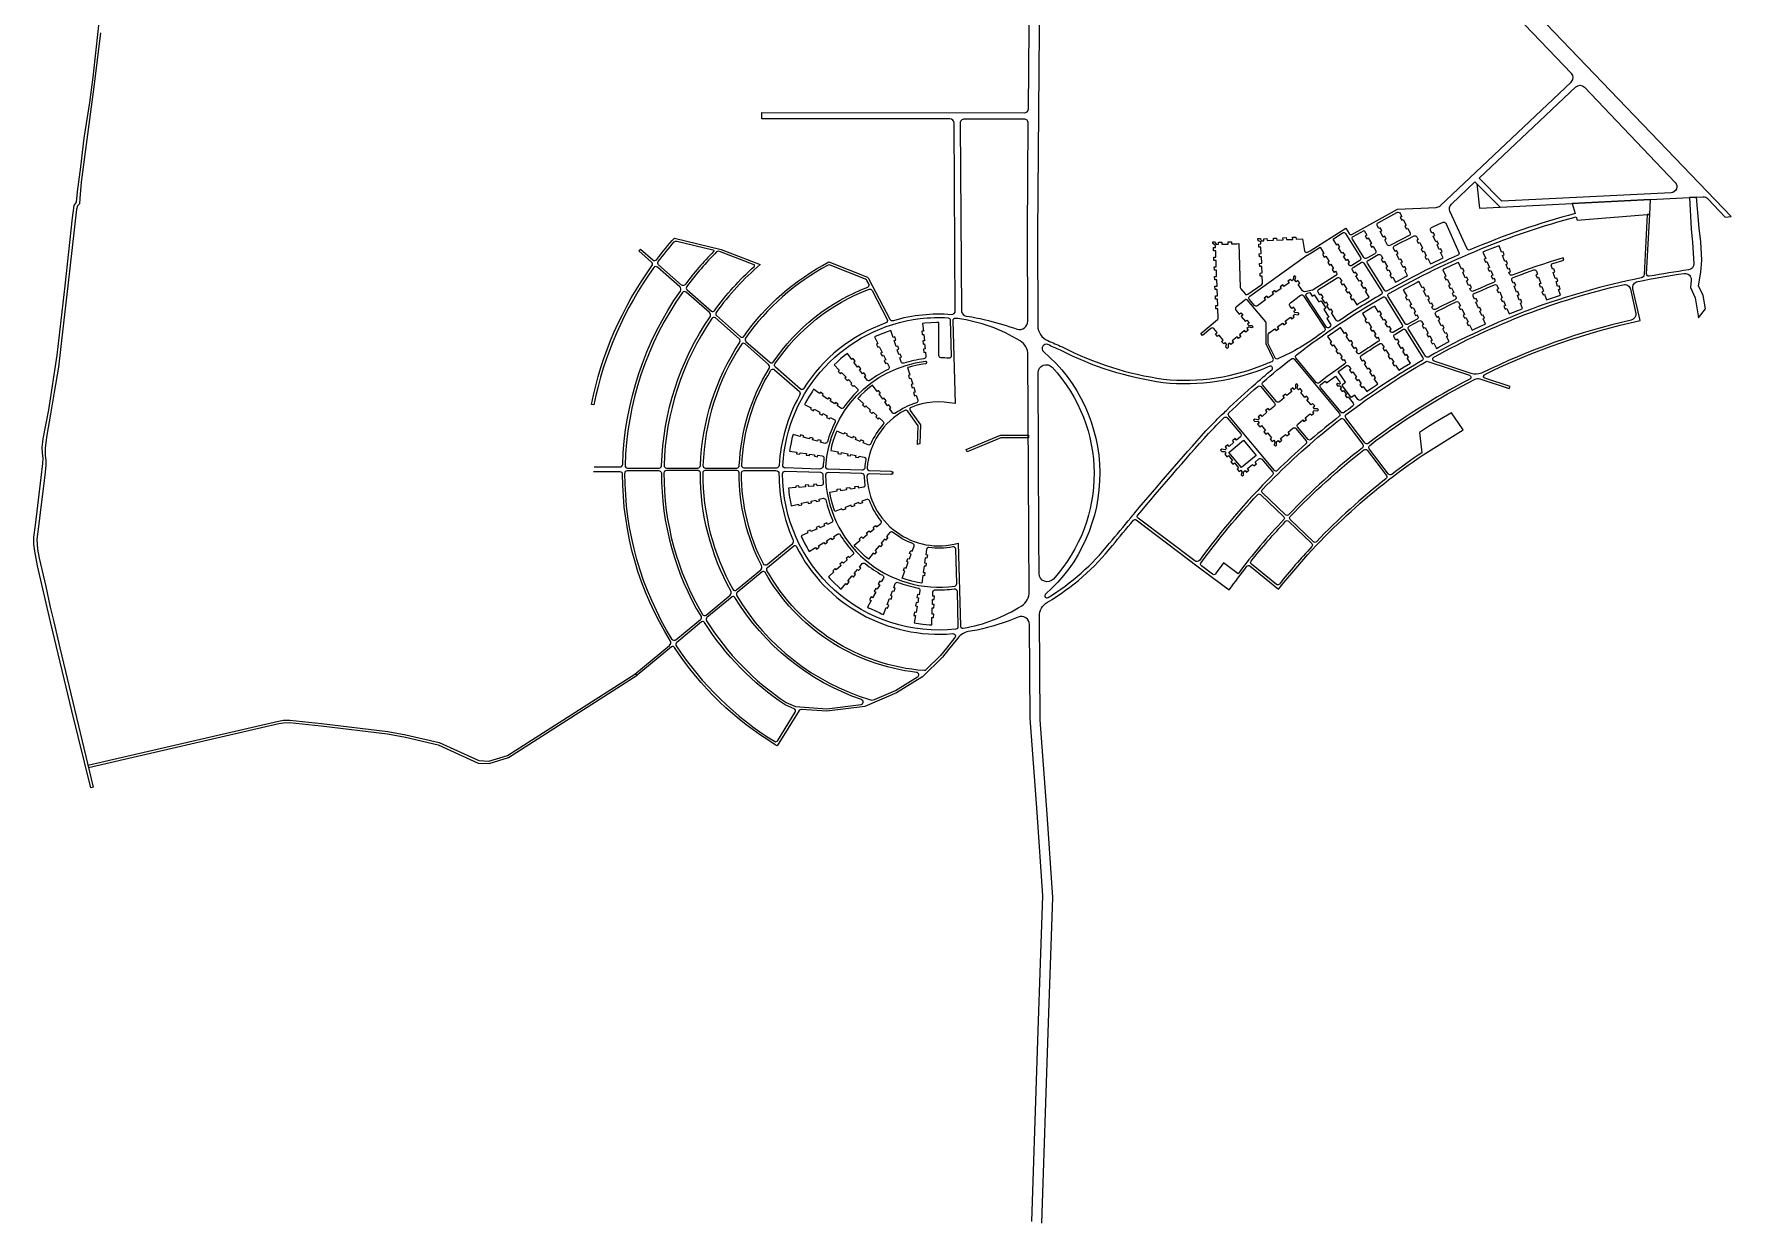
# Model space of a CAD drawing. Header units: millimetres. Extents: x -3417 to 1709, y 0 to 7455.
# Drawn here: x -2463 to 1684, y 0 to 2904 of the extents above; entities that cross this region are included whole.
import ezdxf

# ---------------------------------------------------------------- set-up
doc = ezdxf.new("R2010")
doc.units = ezdxf.units.MM
doc.layers.add('благоустройство_внутридворовые_дороги', color=18, linetype='Continuous', true_color=0x000000)

msp = doc.modelspace()

# ---------------------------------------------------------------- linework, layer by layer
at = {"layer": 'благоустройство_внутридворовые_дороги'}
for points in [[(0, 0), (15.6, 465.7), (26.9, 795.3), (13.4, 998.2), (-4, 1228.9), (-5.9, 1481.4, -0.266475), (13.7, 1516.1, 0.090385), (172.5, 1654.4, -0.002129), (224, 1716.3, -0.376558), (230.8, 1717.1), (382.3, 1602.9), (382.3, 1602.9), (382.3, 1602.9), (417.4, 1576.5), (457.8, 1546, -0.010812), (501.3, 1603.8, -0.41791), (508.3, 1604.6), (578.3, 1548), (582.1, 1552.7, -0.076022), (931.9, 1876.2), (1029.6, 1937.2), (1001.2, 1979), (981.4, 1967.3), (961.7, 1955.4), (942.2, 1943.2), (922.9, 1930.7), (928.6, 1881.2, 0.014299), (855.1, 1828.4, -0.353401), (847, 1829.2), (800.1, 1890.8, -0.414009), (801.2, 1899.2, -0.04558), (1058.7, 2060.8, -0.184619), (1070.3, 2061.7), (1141.5, 2037.7), (1144.7, 2042.5), (1082.8, 2063.3, -0.670914), (1082.2, 2072.5, -0.060318), (1461.8, 2203.9), (1444.3, 2281.3, -0.41941), (1455.9, 2299.3, -0.016367), (1569.8, 2319, -0.492274), (1586.7, 2302.4), (1584.6, 2284.3), (1596.5, 2259.4), (1604.8, 2210.4), (1621.4, 2232.4), (1615.8, 2265.5), (1604.6, 2288.8), (1610.5, 2322.3), (1612.8, 2351.3), (1610, 2396.4), (1606.3, 2429.6), (1600, 2505.6), (1582.4, 2504.7), (1586.3, 2427.6), (1590.1, 2394.6), (1593.3, 2343.3, -0.374884), (1580.3, 2327.5, 0.013749), (1484.1, 2312, -0.447367), (1477.7, 2317.8), (1485.5, 2463.2), (1479.4, 2462.7), (1471.5, 2316.1, -0.313593), (1464.1, 2308.1, 0.078685), (944.6, 2114.9, -0.33205), (937.4, 2116.6), (896.1, 2183, -0.430973), (897.9, 2190), (922.1, 2203.4, -0.39418), (928.9, 2201.2), (932.7, 2194.2), (929.2, 2192.3), (933, 2185.3), (936.5, 2187.2), (944, 2173.5), (940.5, 2171.6), (944.3, 2164.6), (947.9, 2166.5), (953.7, 2155.7), (950.2, 2153.8), (954.1, 2146.7), (957.6, 2148.7), (964.4, 2136.1), (968.8, 2138.5), (990.8, 2150.2), (995.3, 2152.5), (988.8, 2165.4), (992.4, 2167.2), (988.8, 2174.3), (985.2, 2172.5), (979.7, 2183.6), (983.3, 2185.3), (979.7, 2192.5), (976.1, 2190.7), (969.1, 2204.7), (972.7, 2206.5), (969.1, 2213.6), (965.6, 2211.8), (962, 2219, -0.412329), (964.2, 2225.7), (981.1, 2234.3), (995.1, 2241.4), (1012.4, 2249.6, -0.411213), (1019.1, 2247.3), (1022.6, 2240.1), (1019, 2238.3), (1022.5, 2231.1), (1026.1, 2232.9), (1032.9, 2218.8), (1029.3, 2217.1), (1032.8, 2209.9), (1036.4, 2211.6), (1041.8, 2200.6), (1038.2, 2198.8), (1041.7, 2191.6), (1045.3, 2193.4), (1051.6, 2180.4), (1056.1, 2182.6), (1079.3, 2193.3), (1079.3, 2193.3), (1083.9, 2195.3), (1078.1, 2208.5), (1081.8, 2210.1), (1078.6, 2217.5), (1074.9, 2215.9), (1070, 2227.1), (1073.6, 2228.7), (1070.4, 2236.1), (1066.8, 2234.5), (1060.5, 2248.8), (1064.2, 2250.4), (1061, 2257.7), (1057.3, 2256.1), (1054.1, 2263.4, -0.413117), (1056.7, 2270), (1074, 2277.7), (1088.4, 2283.9), (1106.2, 2291.2, -0.413133), (1112.7, 2288.6), (1115.8, 2281.2), (1112.1, 2279.6), (1115.2, 2272.3), (1118.9, 2273.8), (1124.9, 2259.4), (1121.3, 2257.9), (1124.4, 2250.5), (1128, 2252), (1132.8, 2240.7), (1129.1, 2239.1), (1132.2, 2231.8), (1135.9, 2233.3), (1141.5, 2220), (1146.1, 2221.9), (1169.8, 2231.3), (1169.8, 2231.3), (1174.5, 2233.1), (1169.5, 2246.6), (1173.2, 2248), (1170.4, 2255.5), (1166.7, 2254.1), (1162.4, 2265.7), (1166.1, 2267.1), (1163.3, 2274.5), (1159.6, 2273.2), (1154.1, 2287.8), (1157.9, 2289.2), (1155.1, 2296.7), (1151.3, 2295.3), (1148.5, 2302.8, -0.413436), (1151.5, 2309.2), (1169.2, 2315.9), (1183.9, 2321.3), (1202, 2327.7, -0.413133), (1208.4, 2324.6), (1211.1, 2317.1), (1207.3, 2315.7), (1210, 2308.2), (1213.8, 2309.6), (1219, 2294.8), (1215.3, 2293.5), (1217.9, 2286), (1221.7, 2287.3), (1225.9, 2275.7), (1222.1, 2274.4), (1224.8, 2266.8), (1228.6, 2268.2), (1233.4, 2254.6), (1238.1, 2256.3), (1262.3, 2264.3), (1262.3, 2264.3), (1267.1, 2265.9), (1262.8, 2279.6), (1266.6, 2280.8), (1264.2, 2288.4), (1260.4, 2287.3), (1256.8, 2299), (1260.6, 2300.2), (1258.2, 2307.8), (1254.4, 2306.7), (1249.7, 2321.6), (1253.6, 2322.8), (1251.2, 2330.4), (1247.4, 2329.2), (1245, 2336.8, -0.413117), (1248.2, 2343.1), (1275.8, 2351.8), (1274, 2357.5), (1241.7, 2347.3), (1236.9, 2345.8), (1223.1, 2341.2), (1209.5, 2336.6), (1204.8, 2335), (1181.9, 2326.9), (1167.1, 2321.5), (1149.4, 2314.8, -0.415308), (1142.9, 2317.8), (1141.4, 2321.9), (1145.1, 2323.3), (1142.4, 2330.8), (1138.6, 2329.4), (1134.3, 2341), (1138, 2342.4), (1135.3, 2349.9), (1131.5, 2348.5), (1126, 2363.1), (1129.8, 2364.5), (1127, 2372), (1123.3, 2370.6), (1117.2, 2386.8), (1112.5, 2385), (1082.5, 2373.1), (1082.5, 2373.1), (1077.9, 2371.3), (1084.6, 2355.3), (1080.9, 2353.7), (1084, 2346.3), (1087.7, 2347.9), (1093.8, 2333.5), (1090.1, 2331.9), (1093.2, 2324.6), (1096.9, 2326.1), (1101.7, 2314.8), (1098, 2313.2), (1101.1, 2305.8), (1104.8, 2307.4), (1106.5, 2303.3, -0.41529), (1103.8, 2296.7), (1086.1, 2289.4), (1071.6, 2283.2), (1054.3, 2275.5, -0.415306), (1047.7, 2278.1), (1045.9, 2282.2), (1049.6, 2283.8), (1046.4, 2291.1), (1042.7, 2289.5), (1037.8, 2300.8), (1041.4, 2302.4), (1038.2, 2309.7), (1034.6, 2308.1), (1028.3, 2322.4), (1032, 2324), (1028.8, 2331.4), (1025.1, 2329.8), (1018.1, 2345.7), (1013.6, 2343.7), (984, 2330.1), (979.5, 2327.9), (987.2, 2312.2), (983.6, 2310.5), (987.1, 2303.3), (990.7, 2305), (997.5, 2291), (993.9, 2289.2), (997.5, 2282.1), (1001, 2283.8), (1006.4, 2272.7), (1002.8, 2271), (1006.3, 2263.8), (1009.9, 2265.5), (1011.8, 2261.6, -0.417321), (1009.5, 2254.9), (992.4, 2246.8), (978.4, 2239.6), (961.5, 2231.1, -0.41531), (954.8, 2233.3), (952.8, 2237.2), (956.4, 2239), (952.8, 2246.2), (949.2, 2244.4), (943.7, 2255.4), (947.2, 2257.2), (943.6, 2264.3), (940.1, 2262.5), (933, 2276.5), (936.6, 2278.3), (933, 2285.4), (929.4, 2283.6), (921.5, 2299.3), (917.1, 2297), (887.7, 2281.5), (887.7, 2281.5), (883.3, 2279.1), (891.8, 2263.5), (888.3, 2261.6), (892.1, 2254.6), (895.7, 2256.5), (903.2, 2242.8), (899.6, 2240.9), (903.5, 2233.9), (907, 2235.8), (912.9, 2225), (909.4, 2223.1), (913.2, 2216), (916.7, 2218), (918.8, 2214.1, -0.412343), (916.9, 2207.3), (894.3, 2194.8, -0.399298), (887.6, 2196.5), (846.2, 2262.9, -0.42675), (848, 2269.9, -0.062725), (1305.5, 2457.6), (1307.9, 2449.1), (1479.4, 2462.7), (1485.5, 2463.2), (1487.5, 2499.9), (1296, 2490.1), (1303.4, 2465.2, 0.035834), (1045.7, 2376.3, -0.343797), (1039, 2378.8), (997.3, 2470.9, -0.320367), (1000.7, 2488), (1058.4, 2542.4), (1120.1, 2481.1), (1582.4, 2504.7), (1582.5, 2504.7), (1614.9, 2506.3), (1616.2, 2506.4, -0.210445), (1627.3, 2501.6), (1669.6, 2456.5), (1684.1, 2458.2), (1114.1, 3052.5, 0.044385)], [(-1094.1, 1846.8), (-1030.5, 1846.7, 0.425913), (-1024, 1852.9, -0.147368), (-882.7, 2276.1, 0.310579), (-884.6, 2286.6), (-939.1, 2334.3, 0.441609), (-947.9, 2333.3, 0.107658), (-1094.3, 1998), (-1100.2, 1999.2, -0.107822), (-952.5, 2337.3, 0.3467), (-953.5, 2346.8), (-984.3, 2373.9), (-980.6, 2378.6), (-950.5, 2352.2, 0.400493), (-940.7, 2353.2, -0.019548), (-897.7, 2405.4), (-783.6, 2377.8), (-687.8, 2340.8, 0.059359), (-795.6, 2224, 0.387577), (-794.7, 2215.9), (-736, 2164.6, 0.472633), (-728.3, 2165, -0.12021), (-520.3, 2347), (-426.2, 2309.6, -0.180647), (-423.1, 2306.8), (-371.6, 2207.4, 0.283878), (-361.9, 2204.3, -0.091654), (-220.4, 2219.1, 0.421527), (-211.3, 2227.5), (-214.5, 2686.4, 0.412155), (-224.5, 2696.3), (-684.2, 2696.3), (-684.2, 2712), (-42.8, 2711, 0.412163), (-32.8, 2720.9), (-30.2, 3017.5)], [(-5.8, 3013.4), (-10.9, 2415.7), (-9.8, 2191.5, 0.300273), (14.6, 2154.9, -0.008998), (49.4, 2139.5, 0.082925), (297.5, 2060.9, 0.126949), (550, 2099.2, 0.006274), (562.6, 2104.3, 0.43156), (565.2, 2111.1), (548.7, 2145.2, -0.112927), (548.2, 2147.4), (548.2, 2174.6), (548.2, 2197.5, 0.175674), (547.1, 2200.7), (502.9, 2253.5, 0.414391), (495.9, 2254.1), (474.7, 2236.4, 0.414139), (474.1, 2229.4), (482.1, 2219.7), (486, 2222.9), (491.1, 2216.8), (487.3, 2213.6), (497.4, 2201.4), (501.3, 2204.6), (506.4, 2198.5), (502.6, 2195.3), (505.6, 2191.7), (513.5, 2191.8), (516.1, 2188.7), (513, 2186.2), (505.2, 2187.7), (501.3, 2184.4), (504.5, 2180.6), (498.4, 2175.4), (495.2, 2179.3), (483.2, 2169.2), (486.4, 2165.4), (480.3, 2160.3), (477.1, 2164.1), (465.1, 2154.1), (468.3, 2150.2), (462.2, 2145.1), (459, 2148.9), (455.5, 2146), (455.6, 2138.1), (452.5, 2135.5), (449.9, 2138.6), (451.5, 2146.3), (448.3, 2150.1), (444.5, 2146.9), (439.4, 2153.1), (443.2, 2156.3), (433.2, 2168.3), (429.4, 2165.1), (424.3, 2171.3), (428.1, 2174.5), (420, 2184.2, 0.414984), (413, 2184.8), (392.3, 2167.6), (388.5, 2172.2), (429.3, 2206.3, 0.232276), (431.1, 2210.3), (430.2, 2232.8), (425.2, 2232.6), (424.9, 2240.6), (429.9, 2240.8), (429.3, 2256.4), (424.3, 2256.2), (424, 2264.2), (429, 2264.4), (428.4, 2280), (423.4, 2279.8), (423.1, 2287.8), (428.1, 2288), (427.5, 2303.6), (422.5, 2303.4), (422.2, 2311.4), (427.2, 2311.6), (426.6, 2327.2), (421.6, 2327), (421.3, 2335), (426.3, 2335.2), (425.7, 2350.8), (420.7, 2350.6), (420.4, 2358.6), (425.4, 2358.8), (424.8, 2374.4), (419.8, 2374.2), (419.5, 2382.2), (424.5, 2382.4), (424.3, 2387), (418, 2391.8), (417.8, 2395.8), (421.8, 2395.9), (427, 2389.9), (432, 2390.1), (431.8, 2395.1), (439.8, 2395.4), (440, 2390.4), (455.6, 2390.9), (455.4, 2395.9), (463.4, 2396.2), (463.6, 2391.2), (476.2, 2391.6), (481.2, 2391.8), (484.8, 2284.7, 0.166908), (486, 2281.6), (496.5, 2269, 0.414391), (503.6, 2268.4), (503.3, 2268.2), (537.4, 2292.4, 0.255488), (539.5, 2296.7), (538.7, 2312.3), (533.7, 2312), (533.4, 2320), (538.4, 2320.2), (537.6, 2335.9), (532.6, 2335.6), (532.2, 2343.6), (537.2, 2343.8), (536.5, 2359.4), (531.5, 2359.2), (531.1, 2367.2), (536.1, 2367.4), (535.3, 2383), (530.3, 2382.8), (529.9, 2390.8), (534.9, 2391), (534.8, 2396.2), (529.6, 2398.4), (528.4, 2398.3), (528.1, 2404.3), (534.1, 2404.6), (534.1, 2403.5), (536.8, 2398.6), (542.3, 2398.9), (542.1, 2403.9), (550.1, 2404.2), (550.3, 2399.2), (565.9, 2400), (565.7, 2405), (573.7, 2405.3), (573.9, 2400.3), (589.5, 2401.1), (589.3, 2406.1), (597.3, 2406.4), (597.5, 2401.5), (613.1, 2402.2), (612.9, 2407.2), (620.9, 2407.6), (621.1, 2402.6), (636.9, 2403.3), (637.8, 2398.3), (642, 2374.6, 0.512628), (649.4, 2371.1), (655.5, 2374.5), (742.5, 2429.4), (750.7, 2416.2, 0.397536), (757.3, 2414.5), (869.2, 2475.6), (963.7, 2480.4, 0.177984), (973.2, 2484.5), (1293.4, 2786.1, 0.415974), (1294, 2807.3), (1085.2, 3026.4, 0.023159)], [(1068.4, 2551.8), (1304.8, 2774.4, -0.412456), (1325.9, 2773.8), (1547.5, 2541.3, -0.642006), (1537.4, 2516), (1124.2, 2495.6), (1068.4, 2551.8)], [(787.5, 2424.1), (787.5, 2424.1), (793.8, 2412.8), (790.3, 2410.9), (794.3, 2403.9), (797.8, 2405.9), (805.5, 2392.3), (802, 2390.3), (805.9, 2383.3), (809.4, 2385.3), (815.8, 2374, -0.414919), (813.9, 2367.2), (793.9, 2355.9, -0.401165), (787.2, 2357.6), (759.2, 2402.6, -0.43109), (761, 2409.6), (787.5, 2424.1)], [(-377.8, 2206.4, -0.45558), (-381.2, 2198, 0.169475), (-582.4, 2037, -0.436327), (-589.6, 2036.6), (-650.9, 2090.1, -0.377114), (-651.9, 2098, -0.155886), (-422.1, 2280.4, -0.380517), (-414.7, 2277.6), (-377.8, 2206.4)], [(-1018.1, 1849.8, 0.421928), (-1012.1, 1843.7), (-934.7, 1843.7, 0.401184), (-929.1, 1849.9, -0.143755), (-810.7, 2213, 0.367787), (-812.3, 2223.4), (-869.3, 2273.2, 0.445199), (-878.1, 2272.2, 0.1481), (-1018.1, 1849.8, -0.1481)], [(-923.1, 1849.9, 0.423108), (-917.1, 1843.7), (-840.4, 1843.8, 0.379706), (-834, 1850, -0.13749), (-738.6, 2149.8, 0.354191), (-739.3, 2159.5), (-797.2, 2210.2, 0.449505), (-806.1, 2209, 0.143413), (-923.1, 1849.9, 0.145762)], [(-221.1, 2118.2, -0.447917), (-227.6, 2112.1, 0.016559), (-246.3, 2113, -0.406994), (-251.2, 2118), (-251.7, 2198.9), (-256.7, 2198.8), (-286.1, 2197.2), (-291.1, 2196.7), (-289.3, 2178.2), (-293.3, 2177.8), (-292.5, 2169.9), (-288.5, 2170.3), (-287, 2154.7), (-291, 2154.3), (-290.2, 2146.4), (-286.3, 2146.7), (-285.1, 2134.5), (-289.1, 2134.1), (-288.3, 2126.1), (-284.3, 2126.5), (-283.3, 2116.2, -0.356071), (-288, 2110.7, 0.044777), (-337.4, 2099.7, -0.354232), (-343.7, 2102.9), (-347, 2113.2), (-343.2, 2114.4), (-345.7, 2122), (-349.5, 2120.8), (-353.3, 2132.6), (-349.4, 2133.8), (-351.9, 2141.4), (-355.7, 2140.3), (-360.5, 2155), (-356.7, 2156.2), (-359.1, 2163.8), (-362.9, 2162.6), (-368.5, 2179.8), (-377.9, 2176.6), (-388.7, 2172.4), (-399.3, 2168), (-408.4, 2163.9), (-400.5, 2147.6), (-404.1, 2145.8), (-400.7, 2138.6), (-397.1, 2140.4), (-390.3, 2126.3), (-393.9, 2124.6), (-390.4, 2117.4), (-386.8, 2119.1), (-381.4, 2108), (-385, 2106.3), (-381.6, 2099.1), (-378, 2100.8), (-373.2, 2091, -0.376856), (-375.6, 2084.5, 0.045608), (-419.8, 2057.7, -0.408852), (-426.7, 2058.7), (-433.2, 2067.4), (-430, 2069.8), (-434.7, 2076.2), (-438, 2073.8), (-445.3, 2083.7), (-442.1, 2086.1), (-446.9, 2092.5), (-450.1, 2090.1), (-459.4, 2102.6), (-456.2, 2105), (-460.9, 2111.4), (-464.2, 2109), (-475, 2123.6), (-482.8, 2117.4), (-491.7, 2110.1), (-491.7, 2110.1), (-500.3, 2102.5), (-507.6, 2095.6), (-494.9, 2082.7), (-497.7, 2079.9), (-492.2, 2074.2), (-489.3, 2077), (-478.3, 2065.9), (-481.2, 2063.1), (-475.6, 2057.4), (-472.7, 2060.2), (-464.1, 2051.4), (-466.9, 2048.6), (-461.3, 2042.9), (-458.5, 2045.7), (-450.9, 2038, -0.454474), (-451, 2031, 0.045617), (-484.2, 1991.4, -0.348928), (-491.1, 1990.1), (-500, 1996.3), (-497.7, 1999.5), (-504.3, 2004.1), (-506.6, 2000.8), (-516.7, 2007.8), (-514.5, 2011.1), (-521, 2015.6), (-523.3, 2012.3), (-536.2, 2021.2), (-533.9, 2024.5), (-540.5, 2029), (-542.8, 2025.7), (-557.7, 2036), (-560.4, 2031.9), (-563.1, 2027.7), (-569.2, 2017.8), (-574.9, 2007.9), (-577.3, 2003.5), (-579.6, 1999), (-563.4, 1990.9), (-565.2, 1987.3), (-558.1, 1983.7), (-556.3, 1987.3), (-542.3, 1980.3), (-544.1, 1976.7), (-536.9, 1973.1), (-535.1, 1976.7), (-524.1, 1971.2), (-525.9, 1967.6), (-518.8, 1964), (-517, 1967.6), (-507.3, 1962.7, -0.392064), (-505.2, 1956, 0.045964), (-524, 1907.6, -0.358026), (-530.1, 1904.1), (-540.5, 1907), (-539.4, 1910.9), (-547.1, 1913), (-548.2, 1909.2), (-560.1, 1912.5), (-559, 1916.4), (-566.7, 1918.5), (-567.8, 1914.7), (-582.8, 1918.9), (-581.7, 1922.8), (-589.4, 1924.9), (-590.5, 1921.1), (-607.9, 1926), (-609.2, 1921.2), (-610.4, 1916.3), (-612.8, 1905.6), (-614.9, 1894.8), (-615.8, 1889.9), (-616.6, 1884.9), (-598.6, 1882.4), (-599.2, 1878.5), (-591.3, 1877.4), (-590.7, 1881.3), (-575.2, 1879.2), (-575.8, 1875.2), (-567.9, 1874.1), (-567.3, 1878), (-555.1, 1876.3), (-555.7, 1872.4), (-547.8, 1871.3), (-547.2, 1875.2), (-536.5, 1873.7, -0.401753), (-532.3, 1868.1, 0.018422), (-534.4, 1847.3, -0.306845), (-543.6, 1841.4), (-626.9, 1844, -0.420951), (-632.7, 1850.3, -0.36398), (-297.4, 2208.6, -0.044764), (-229.2, 2210.7, -0.388813), (-223.6, 2204.9), (-221.1, 2118.2)], [(798, 2033.6), (807.3, 2040), (816.6, 2046.2), (820.7, 2049.1), (812.4, 2061.7), (815.7, 2063.9), (811.3, 2070.5), (808, 2068.3), (801.2, 2078.5), (804.5, 2080.8), (800.1, 2087.5), (796.8, 2085.2), (788.1, 2098.2), (791.4, 2100.5), (787, 2107.1), (783.7, 2104.9), (779.3, 2111.6, -0.414386), (780.7, 2118.5), (796.5, 2129), (801.1, 2132), (804.5, 2134.2), (809.1, 2137.1), (825.1, 2147.3, -0.412577), (832, 2145.8), (836.3, 2139), (833.2, 2137.1), (837.5, 2130.3), (840.7, 2132.3), (849.1, 2119.1), (845.9, 2117.1), (850.1, 2110.3), (853.4, 2112.4), (860, 2102), (856.7, 2099.9), (861, 2093.2), (864.4, 2095.3), (872.5, 2082.6), (885.5, 2090.7), (900.5, 2099.7), (892.7, 2112.1), (896.1, 2114.2), (891.9, 2121), (888.5, 2118.9), (882, 2129.4), (885.4, 2131.5), (881.2, 2138.3), (877.8, 2136.1), (869.5, 2149.4), (872.9, 2151.5), (868.7, 2158.3), (865.3, 2156.2), (860.9, 2163.3, -0.418917), (862.5, 2170.2), (882.2, 2182, -0.409422), (889, 2180.4), (931.1, 2112.9, -0.390752), (929.5, 2106.3, 0.025053), (780.4, 2010.1, -0.39013), (772.5, 2010.9), (764.5, 2022.1), (756.1, 2016), (735, 2044.4, -0.414561), (735.6, 2048.6), (742.3, 2053.6), (724.1, 2079.2), (728.2, 2082.2), (743.6, 2093.1, -0.414537), (750.6, 2091.9), (755.2, 2085.4), (752, 2083.1), (756.6, 2076.6), (759.8, 2078.9), (768.9, 2066.1), (765.6, 2063.8), (770.2, 2057.3), (773.5, 2059.6), (780.6, 2049.6), (777.3, 2047.3), (781.9, 2040.7), (785.2, 2043), (793.9, 2030.7), (798, 2033.6), (798, 2033.6)], [(-828, 1850, 0.424628), (-822, 1843.8), (-745.5, 1843.8, 0.395802), (-739.1, 1850, -0.128842), (-666.4, 2086.5, 0.350392), (-667.4, 2096.6), (-725.1, 2147.1, 0.4555), (-734, 2145.8, 0.137026), (-828, 1850, 0.139771)], [(-727, 1843.8, -0.426731), (-733, 1850, -0.128176), (-661.9, 2082.5, -0.463878), (-652.8, 2083.8), (-592.4, 2031, -0.293312), (-591.9, 2021, 0.115233), (-641.6, 1850.1, -0.323456), (-648.5, 1843.8), (-727, 1843.8)], [(-9.2, 2076.1, -0.683192), (25.4, 2089.8, -0.390014), (28.2, 1572.6, -0.682645), (-6.6, 1585.9), (-7.3, 1675.8), (-9.2, 2076.1)], [(760.5, 2001.8, -0.397763), (759.4, 1994.8, 0.003634), (738.8, 1979.3, -0.328728), (731.5, 1980), (681, 2040.6, -0.428458), (681.8, 2047.8), (692.7, 2056), (695.6, 2052), (717.4, 2068.1), (728.4, 2053.2, -0.414561), (727.8, 2049), (727.7, 2048.9), (722.9, 2050.4), (719.7, 2048), (722.1, 2044.8), (728.5, 2044.8), (732.2, 2039.8), (729, 2037.4), (733.8, 2031), (737, 2033.4), (744.2, 2023.7), (740.9, 2021.3), (745.7, 2014.9), (748.9, 2017.3), (760.5, 2001.8)], [(-24.4, 4.1), (-8.8, 469.8), (2.4, 799.4), (-11, 1002.2), (-28.4, 1232.9), (-30.1, 1461.6, 0.534422), (-57.9, 1479.9, -0.044907), (-158.1, 1447.8, -0.002751), (-179.8, 1444.4, 0.17717), (-205.5, 1428.7), (-228.1, 1400.4), (-242.9, 1381.9), (-291.8, 1333.9, -0.05626), (-292.9, 1333.1), (-354.8, 1295), (-432.2, 1261.7), (-525.4, 1249.8), (-587.5, 1254.2, 0.279244), (-593, 1251.4), (-646.2, 1165.1), (-651.3, 1168.2, -0.112035), (-897.7, 1405.8, 0.429797), (-904.9, 1406.8), (-988.3, 1337.9), (-994.5, 1340.5), (-909.4, 1410.8, 0.342038), (-907.6, 1421.2, -0.13968), (-1024.4, 1828.7, 0.390853), (-1030, 1834.7), (-1095.6, 1834.7)], [(-902.9, 1425.1, -0.140411), (-1018.4, 1831.7, -0.413445), (-1012.4, 1837.7), (-936.9, 1837.7, -0.341353), (-929.4, 1831.7, 0.136717), (-832.7, 1480.9, -0.322362), (-834, 1473.2), (-894, 1423.6, -0.454331), (-902.9, 1425.1, 0.142692)], [(-829, 1486.3, 0.460125), (-820, 1484.8), (-761.3, 1533.3, 0.328711), (-759.5, 1543.9, -0.129688), (-834.3, 1831.8, 0.391191), (-839.9, 1837.8), (-917.4, 1837.7, 0.413265), (-923.4, 1831.7, 0.135684), (-829, 1486.3, 0.138336)], [(-754.8, 1547.8, 0.468048), (-745.7, 1546.1), (-686.8, 1594.9, 0.331334), (-685, 1605.7, -0.120891), (-739.5, 1831.8, 0.412127), (-745.4, 1837.8), (-822.3, 1837.8, 0.413073), (-828.3, 1831.8, 0.129217), (-754.8, 1547.8, 0.132383)], [(-518.2, 1785.1), (-518.2, 1785.1), (-499.7, 1787.9), (-500.3, 1791.8), (-492.4, 1793), (-491.8, 1789.1), (-476.4, 1791.4), (-477, 1795.4), (-469.1, 1796.6), (-468.5, 1792.6), (-456.3, 1794.5), (-456.9, 1798.4), (-449, 1799.7), (-448.4, 1795.7), (-435.7, 1797.6, 0.412647), (-431.5, 1803.3, -0.027991), (-433.3, 1823.6, 0.396006), (-439.5, 1830.1), (-522.2, 1832.7, 0.426576), (-528.4, 1826.7, 0.452605), (-212.8, 1555.5, 0.381503), (-207.7, 1561.6), (-210, 1645.4, 0.462873), (-217.1, 1651.1, -0.081623), (-276.1, 1649.5, 0.412647), (-281.7, 1645.2), (-283.5, 1632.5), (-279.5, 1632), (-280.6, 1624), (-284.6, 1624.6), (-286.3, 1612.4), (-282.4, 1611.8), (-283.5, 1603.9), (-287.5, 1604.5), (-289.6, 1589), (-285.7, 1588.4), (-286.8, 1580.5), (-290.8, 1581.1), (-293.4, 1562.6), (-303.2, 1564.3), (-317.4, 1567.4), (-331.3, 1571.3), (-340.8, 1574.5), (-340.8, 1574.5), (-334.4, 1592), (-338.1, 1593.4), (-335.4, 1600.9), (-331.6, 1599.5), (-326.2, 1614.2), (-330, 1615.6), (-327.2, 1623.1), (-323.5, 1621.7), (-319.2, 1633.3), (-323, 1634.7), (-320.2, 1642.2), (-316.5, 1640.8), (-312.1, 1652.8, 0.412647), (-315, 1659.2, -0.078405), (-364.4, 1687.1, 0.412647), (-371.4, 1686.3), (-379.4, 1676.3), (-376.3, 1673.8), (-381.3, 1667.5), (-384.4, 1670), (-392.1, 1660.4), (-389, 1657.9), (-394, 1651.7), (-397.1, 1654.2), (-406.9, 1642), (-403.8, 1639.5), (-408.8, 1633.2), (-411.9, 1635.7), (-423.6, 1621.1), (-431.2, 1627.6), (-441.7, 1637.5), (-455.1, 1651.7), (-458.3, 1655.5), (-458.3, 1655.5), (-443.8, 1667.3), (-446.4, 1670.4), (-440.2, 1675.5), (-437.6, 1672.4), (-425.5, 1682.3), (-428.1, 1685.4), (-421.9, 1690.4), (-419.4, 1687.3), (-409.8, 1695.1), (-412.4, 1698.2), (-406.2, 1703.3), (-403.6, 1700.2), (-393.7, 1708.3, 0.412647), (-393, 1715.3, -0.078417), (-421.3, 1764.4, 0.412647), (-427.8, 1767.3), (-439.7, 1762.8), (-438.3, 1759), (-445.8, 1756.2), (-447.2, 1760), (-458.7, 1755.6), (-457.3, 1751.8), (-464.8, 1749), (-466.2, 1752.8), (-480.8, 1747.2), (-479.4, 1743.5), (-486.9, 1740.7), (-488.3, 1744.4), (-505.8, 1737.8), (-507.5, 1742.5), (-509.1, 1747.3), (-513.1, 1761.2), (-516.4, 1775.2), (-517.5, 1780.6), (-518.2, 1785.1)]]:
    msp.add_lwpolyline(points, format="xyb", dxfattribs=at)
for points in [[(-2299.7, 2906.3), (-2316.2, 2774.7), (-2335.1, 2634), (-2347.5, 2542.1), (-2350, 2502.1), (-2350.9, 2489.4), (-2356.3, 2483.9), (-2358.7, 2475.9), (-2380.1, 2289), (-2391.8, 2183.8), (-2402.3, 2090), (-2413, 2029), (-2422.4, 1975.6), (-2431.3, 1924.4), (-2433.8, 1906), (-2435.5, 1892.3), (-2435.5, 1875.1), (-2433.2, 1861), (-2433.2, 1850.6), (-2435.3, 1833.5), (-2439.4, 1799.5), (-2445.9, 1748.6), (-2452.2, 1694.5), (-2455.6, 1670), (-2453.8, 1645.5), (-2450, 1623.6), (-2433.6, 1554.1), (-2422.5, 1504.4), (-2413.8, 1468.2), (-2399.1, 1404.5), (-2318, 1064.1), (-2323.2, 1062.9), (-2370.1, 1250.5), (-2422.3, 1468.5), (-2453.5, 1605.1), (-2460, 1640.4), (-2462.5, 1657.9), (-2462.5, 1674.6), (-2458.4, 1704.6), (-2444.6, 1820.8), (-2440.6, 1854.7), (-2440.3, 1867.5), (-2441.3, 1880), (-2442.1, 1894), (-2439.6, 1915.3), (-2426, 1986.1), (-2406.1, 2119.2), (-2386.6, 2288.4), (-2368.1, 2455), (-2363.9, 2484.7), (-2358.6, 2493.2), (-2355.8, 2518.1), (-2348.2, 2579.5), (-2340.2, 2649.4), (-2325.9, 2736.3), (-2318.2, 2798.5), (-2310.2, 2864.8), (-2302.1, 2940.3)], [(492.5, 1911.6), (523.6, 1874.4), (488.3, 1844.8), (457.2, 1882.1), (492.5, 1911.6)], [(-2330.9, 1118), (-1865.3, 1225.9), (-1853, 1227.9), (-1837.5, 1228.1), (-1759.7, 1219.9), (-1597.9, 1200.4), (-1553.8, 1192.4), (-1472.6, 1173.3), (-1375.5, 1129.2), (-1350.8, 1128.3), (-1305.6, 1142.1), (-994.5, 1340.5)], [(-2329.5, 1112.2), (-1864.1, 1220), (-1852.5, 1221.9), (-1837.8, 1222.1), (-1760.4, 1213.9), (-1598.8, 1194.4), (-1555.1, 1186.5), (-1474.6, 1167.5), (-1376.9, 1123.3), (-1350, 1122.3), (-1303.1, 1136.6), (-988.3, 1337.9)]]:
    msp.add_lwpolyline(points, dxfattribs=at)
for points in [[(-43.1, 2696), (-189.5, 2696, 0.416222), (-199.5, 2685.9), (-196.3, 2225.8, 0.318992), (-184.7, 2214.9, -0.023332), (-130.6, 2204, -0.017282), (-60.6, 2183.3, 0.513828), (-34.3, 2202.3), (-35.3, 2419.7), (-33.1, 2685.9, 0.416718)], [(875.6, 2465.7), (879.6, 2457.9), (875.7, 2455.9), (879.4, 2448.8), (883.2, 2450.7), (890.3, 2436.8), (886.6, 2434.9), (890.3, 2427.8), (893.9, 2429.7), (899.8, 2418.1, -0.415305), (897.6, 2411.4), (880.7, 2402.9), (850.5, 2387.3, -0.413337), (843.8, 2389.5), (837.9, 2400.8), (841.5, 2402.7), (837.8, 2409.8), (834.2, 2407.9), (827, 2421.8), (830.6, 2423.6), (826.9, 2430.7), (823.4, 2428.9), (819.6, 2436.1, -0.407958), (821.7, 2442.8), (867.3, 2467.7, -0.112773), (869.5, 2468.3), (870.9, 2468.4, -0.295965)], [(742, 2416.4), (778.4, 2357.8, -0.411486), (776.9, 2351), (757.6, 2338.7, -0.41705), (750.6, 2340.2), (748.2, 2344.1), (751.6, 2346.2), (747.4, 2353), (744, 2350.9), (737.5, 2361.4), (740.9, 2363.5), (736.7, 2370.3), (733.3, 2368.2), (725, 2381.4), (728.4, 2383.5), (724.2, 2390.3), (720.8, 2388.2), (711.5, 2403), (735, 2418, -0.416946)], [(1016.7, 2363.6, 0.024931), (844, 2276.2, -0.376629), (836.9, 2277.8), (795.7, 2344, -0.427853), (797.5, 2351), (822.2, 2364.9, -0.417509), (829, 2362.9), (832.9, 2355.8), (829.4, 2353.9), (833.3, 2346.9), (836.8, 2348.8), (844.3, 2335.1), (840.7, 2333.2), (844.6, 2326.1), (848.1, 2328.1), (854, 2317.3), (850.5, 2315.3), (854.3, 2308.3), (857.8, 2310.2), (864.5, 2298), (868.9, 2300.4), (889.1, 2311.4), (893.5, 2313.7), (886.9, 2326.7), (890.4, 2328.5), (886.8, 2335.6), (883.2, 2333.8), (877.6, 2344.8), (881.1, 2346.6), (877.5, 2353.7), (873.9, 2351.9), (866.8, 2365.8), (870.4, 2367.6), (866.7, 2374.7), (863.2, 2372.9), (859.7, 2379.6, -0.412297), (861.9, 2386.3), (878.7, 2395.1), (892.6, 2402.2), (909.6, 2410.6, -0.412651), (916.3, 2408.4), (919.7, 2401.7), (916.1, 2399.9), (919.7, 2392.7), (923.3, 2394.5), (930.3, 2380.6), (926.7, 2378.8), (930.3, 2371.6), (933.9, 2373.4), (939.4, 2362.4), (935.9, 2360.6), (939.4, 2353.5), (943, 2355.3), (949.6, 2342.3), (954.1, 2344.5), (975.8, 2354.8), (980.3, 2357), (974.3, 2370.2), (978, 2371.9), (974.7, 2379.2), (971, 2377.5), (966, 2388.8), (969.6, 2390.4), (966.3, 2397.7), (962.7, 2396), (956.2, 2410.3), (959.9, 2411.9), (956.6, 2419.2), (952.9, 2417.6), (949.8, 2424.4, -0.412448), (952.3, 2431), (969.5, 2439), (980.3, 2443.9, -0.415981), (986.9, 2441.4), (1019.1, 2370.2, -0.397287)], [(-892.1, 2397.9), (-803.4, 2376.4, -0.565863), (-801.9, 2372.7, 0.034546), (-871.4, 2291.7, -0.368351), (-880.2, 2290.7), (-936.3, 2339.8, -0.393447), (-937.1, 2347.9, -0.018043), (-898, 2396, -0.190819)], [(-794.8, 2371.4, 0.036326), (-867.5, 2286.9, 0.390718), (-866.6, 2278.8), (-807.1, 2226.8, 0.403965), (-800.1, 2227.9, -0.053992), (-702.2, 2336.2, 0.451335), (-703, 2340.3), (-785.4, 2372.1), (-789.2, 2373, 0.194975)], [(679.8, 2382.8), (689.3, 2368), (685.9, 2365.9), (690.2, 2359.1), (693.6, 2361.3), (702, 2348.2), (698.6, 2346), (703, 2339.3), (706.4, 2341.4), (713, 2331.1), (709.6, 2328.9), (713.9, 2322.2), (717.4, 2324.4), (719.8, 2320.6, -0.415676), (718.3, 2313.7), (663.2, 2278.6, -0.096084), (661.4, 2277.9), (642.3, 2274.4, -0.290428), (637.3, 2276.4), (626, 2292), (630.1, 2294.9), (625.4, 2301.4), (621.4, 2298.5), (618.4, 2302.6), (620.5, 2310.2), (618.2, 2313.5), (614.9, 2311.1), (614.4, 2303.3), (610.6, 2300.6), (607.7, 2304.6), (601.2, 2299.9), (604.1, 2295.9), (591.4, 2286.8), (588.5, 2290.8), (582, 2286.2), (584.9, 2282.1), (572.2, 2273), (569.3, 2277.1), (562.8, 2272.4), (565.7, 2268.4), (553, 2259.3), (550.1, 2263.3), (543.6, 2258.6), (546.5, 2254.6), (526.6, 2240.2, -0.392893), (519.8, 2241.1), (507, 2256.5, -0.436397), (507.9, 2263.7), (644.4, 2361.3), (659.6, 2370)], [(-522.4, 2339.1, 0.118068), (-723.8, 2161, 0.383178), (-722.8, 2153), (-664.5, 2102, 0.436827), (-656, 2102.6, -0.154711), (-424.9, 2285.8, 0.42034), (-422.1, 2291.8), (-427.4, 2302, 0.180647), (-430.5, 2304.9), (-517.4, 2339.3, 0.220155)], [(795.7, 2258.4), (800, 2261), (790.8, 2275.8), (794.2, 2277.9), (789.9, 2284.7), (786.6, 2282.6), (780, 2293), (783.5, 2295.1), (779.2, 2301.9), (775.8, 2299.8), (767.6, 2313.1), (771, 2315.2), (766.7, 2322), (763.3, 2319.9), (759.1, 2326.7, -0.411414), (760.6, 2333.5), (780, 2345.8, -0.416946), (786.9, 2344.3), (830.4, 2274.5, -0.441273), (829, 2267.6, 0.018106), (726.2, 2203.3, -0.387918), (719.3, 2204.9), (707.7, 2222.6), (711.1, 2224.8), (706.7, 2231.5), (703.4, 2229.3), (696.7, 2239.6), (700, 2241.8), (695.6, 2248.5), (692.3, 2246.3), (683.8, 2259.4), (687.1, 2261.6), (682.7, 2268.3), (679.4, 2266.1), (674.9, 2273, -0.417615), (676.4, 2279.9), (721.5, 2308.6, -0.413045), (728.4, 2307.1), (732.8, 2300.4), (729.4, 2298.2), (733.7, 2291.5), (737.1, 2293.6), (745.5, 2280.5), (742.2, 2278.3), (746.5, 2271.6), (749.8, 2273.8), (756.5, 2263.4), (753.1, 2261.2), (757.4, 2254.5), (760.8, 2256.7), (769.9, 2242.5), (774.1, 2245.2), (784.9, 2251.8)], [(1049, 2074.7), (958.5, 2105.1, -0.651837), (957.7, 2114.2, -0.070526), (1420.4, 2291.5, -0.41505), (1438.4, 2280.2), (1451.7, 2221.5, -0.394236), (1439.9, 2205.2, 0.058073), (1074.1, 2075.2, -0.160222)], [(576.5, 2110.2, -0.405203), (570, 2112.6), (553.2, 2147.4), (553.2, 2169.6, -0.238878), (555.3, 2173.6), (569.4, 2184), (572.4, 2179.9), (578.8, 2184.7), (575.8, 2188.7), (588.4, 2197.9), (591.4, 2193.9), (597.9, 2198.6), (594.9, 2202.7), (607.5, 2211.9), (610.4, 2207.9), (616.9, 2212.6), (613.9, 2216.6), (617.9, 2219.6), (625.6, 2217.6), (628.8, 2219.9), (626.4, 2223.1), (618.5, 2223.5), (615.8, 2227.2), (619.8, 2230.2), (615.1, 2236.6), (611, 2233.6), (606.3, 2240.1, -0.414409), (607.3, 2247.1), (632.4, 2265.6, -0.430865), (639.5, 2264.3), (691.3, 2185.2, -0.387686), (689.8, 2178, 0.001347), (682.5, 2172.7, -0.056993)], [(670.7, 2052.9), (620.8, 2112.6, -0.426027), (621.6, 2119.8, -0.032688), (832.9, 2261.2, -0.404643), (839.7, 2259.6), (880.7, 2193.8, -0.421285), (879, 2186.8), (859.2, 2175.2, -0.407281), (852.4, 2176.8), (850, 2180.6), (853.4, 2182.7), (849.2, 2189.5), (845.8, 2187.4), (839.3, 2197.9), (842.7, 2200), (838.5, 2206.8), (835.1, 2204.7), (826.8, 2217.9), (830.2, 2220), (826, 2226.8), (822.6, 2224.7), (813.5, 2239.3), (809.2, 2236.8), (787.9, 2223.8), (787.9, 2223.8), (783.6, 2221.1), (792.8, 2206.9), (789.4, 2204.7), (793.7, 2198), (797.1, 2200.1), (805.5, 2187), (802.2, 2184.8), (806.5, 2178.1), (809.9, 2180.3), (816.5, 2169.9), (813.2, 2167.7), (817.5, 2161), (820.8, 2163.2), (823.3, 2159.3, -0.415474), (821.8, 2152.4), (805.8, 2142.2), (801.2, 2139.2), (797.8, 2137), (793.2, 2134), (777.4, 2123.6, -0.416093), (770.5, 2125), (767.9, 2129), (771.3, 2131.2), (766.9, 2137.9), (763.5, 2135.7), (756.8, 2146), (760.1, 2148.2), (755.8, 2154.9), (752.4, 2152.7), (743.9, 2165.7), (747.2, 2167.9), (742.9, 2174.6), (739.5, 2172.4), (730.2, 2186.7), (726.1, 2183.9), (702.4, 2167.7), (698.3, 2164.8), (708, 2151.2), (704.8, 2148.9), (709.4, 2142.4), (712.7, 2144.7), (721.8, 2132), (718.6, 2129.7), (723.2, 2123.2), (726.5, 2125.5), (733.6, 2115.6), (730.4, 2113.2), (735.1, 2106.7), (738.3, 2109.1), (741.3, 2105, -0.416093), (740.1, 2098), (724.6, 2087), (697.4, 2067.1), (677.5, 2052.1, -0.399873)], [(702.1, 2186.7, -0.390871), (695.4, 2188.1), (646.2, 2263.4, -0.535174), (649.5, 2271.1), (655.1, 2272.1), (660.5, 2263.9), (665.6, 2267.1), (677.2, 2249.3), (682.3, 2252.5), (694.3, 2234.1), (689.3, 2230.9), (701.3, 2212.5), (696.3, 2209.1), (705.3, 2195.2, -0.357607), (703, 2187.4, 0.000176)], [(-321.8, 1984.2), (-296.2, 1948.9), (-297.7, 1904), (-303.8, 1901.4), (-302.2, 1947), (-328.4, 1983.1, 0.375566), (-334.8, 1984.6, 0.254171), (-426.8, 1844.1, 0.42916), (-421, 1837.6), (-368.9, 1836, 0.138021), (-366.1, 1834.7), (-364.3, 1834.7), (-364.5, 1829), (-366.2, 1829.1, 0.125543), (-369, 1828), (-421.1, 1829.6, 0.433988), (-427.3, 1823.4, 0.485066), (-204.4, 1660.2), (-198.9, 1458.6, 0.454932), (-191.9, 1452.8, 0.101008), (-49.2, 1507.4, 0.258316), (-30.7, 1541.5), (-31.7, 1679.9), (-33.9, 2120.4, 0.257989), (-52.8, 2154.2, 0.107224), (-205.3, 2208.6, 0.003666), (-210.9, 2209.2, 0.454546), (-217.5, 2203.1), (-211.7, 2001, 0.15056), (-319.6, 1991.8, 0.4873)], [(557.1, 2092.3, -0.001811), (553.3, 2090.9, -0.126953), (296.5, 2052, -0.082928), (45.5, 2131.4, 0.00808), (14.7, 2145.1, 0.857844), (4.2, 2128.3, -0.454962), (9.3, 1535.5, 0.915362), (15.2, 1527.5, 0.087294), (165.5, 1660.1, -0.002134), (217.2, 1722.2, -0.014354), (227.4, 1734.4, -0.006995), (400.8, 1934.5, -0.007003), (439.4, 1973.4, 0.000739), (450.9, 1984.6, -0.002526), (451, 1984.7, -0.012308), (522.1, 2049.8, 0.000334), (534.2, 2060.4, -0.002391), (534.2, 2060.4, -0.004649), (562.1, 2083.8, 0.852764)], [(-282, 2102.8), (-281.9, 2101.3, -0.404589), (-284.5, 2098), (-291, 2097.2), (-304.8, 2094.8), (-318.1, 2091.8), (-323, 2090.5), (-327.8, 2089.1), (-322.3, 2071.2), (-326.1, 2070), (-323.7, 2062.4), (-319.9, 2063.6), (-315.3, 2048.7), (-319.1, 2047.5), (-316.7, 2039.8), (-312.9, 2041), (-309.3, 2029.3), (-313.1, 2028.1), (-310.7, 2020.4), (-306.9, 2021.6), (-303.1, 2009.4, -0.412647), (-306.4, 2003.1, 0.079045), (-357.5, 1977.5, -0.412647), (-364.4, 1978.7), (-372, 1989.1), (-368.7, 1991.4), (-373.4, 1997.9), (-376.7, 1995.5), (-383.9, 2005.5), (-380.6, 2007.8), (-385.3, 2014.3), (-388.6, 2012), (-397.7, 2024.6), (-394.5, 2027), (-399.2, 2033.5), (-402.4, 2031.1), (-413.4, 2046.3), (-417.4, 2043.2), (-421.3, 2040.1), (-432.3, 2030.7), (-442.8, 2020.8), (-446.3, 2017.2), (-449.8, 2013.6), (-449.8, 2013.6), (-435.9, 2001.1), (-438.5, 1998.1), (-432.6, 1992.7), (-429.9, 1995.7), (-418.3, 1985.2), (-421, 1982.3), (-415, 1976.9), (-412.4, 1979.9), (-403.2, 1971.7), (-405.9, 1968.7), (-399.9, 1963.3), (-397.3, 1966.3), (-387.7, 1957.7, -0.413024), (-387.4, 1950.7, 0.079018), (-418, 1903, -0.413024), (-424.6, 1900.4), (-436.3, 1905.5), (-434.7, 1909.2), (-442.1, 1912.4), (-443.7, 1908.7), (-455, 1913.6), (-453.4, 1917.3), (-460.7, 1920.5), (-462.3, 1916.8), (-476.6, 1923), (-475, 1926.7), (-482.4, 1929.9), (-484, 1926.2), (-501.1, 1933.7), (-503, 1929), (-504.8, 1924.4), (-509.5, 1910.7), (-513.5, 1896.8), (-514.7, 1891.9), (-515.8, 1887), (-515.8, 1887), (-497.4, 1883.3), (-498.2, 1879.4), (-490.4, 1877.8), (-489.6, 1881.8), (-474.3, 1878.7), (-475.1, 1874.8), (-467.2, 1873.2), (-466.4, 1877.1), (-454.4, 1874.7), (-455.1, 1870.7), (-447.3, 1869.2), (-446.5, 1873.1), (-433.9, 1870.5, -0.412647), (-430, 1864.7, 0.028384), (-432.8, 1844.2, -0.405937), (-439.5, 1838.2), (-522.1, 1840.7, -0.423566), (-527.9, 1847.1, -0.362475), (-284.2, 2104.6, -0.420575)], [(540.1, 2053.6, -0.011554), (609.7, 2110.6, -0.404745), (616.6, 2109.8), (727.5, 1976.9, -0.403416), (726.9, 1970.1, 0.012672), (657.4, 1913.2, -0.411261), (650.5, 1913.8), (625.1, 1944.2, -0.414127), (625.7, 1951.3), (637.5, 1961.2), (640.6, 1957.4), (646.8, 1962.5), (643.6, 1966.3), (655.6, 1976.3), (658.8, 1972.5), (664.9, 1977.6), (661.8, 1981.4), (665.6, 1984.6), (673.3, 1983.1), (676.4, 1985.6), (673.8, 1988.7), (665.9, 1988.6), (663, 1992.1), (666.8, 1995.3), (661.7, 2001.5), (657.8, 1998.3), (647.8, 2010.2), (651.6, 2013.4), (646.5, 2019.6), (642.7, 2016.4), (632.6, 2028.3), (636.5, 2031.6), (631.3, 2037.7), (627.5, 2034.5), (624.2, 2038.4), (625.7, 2046.1), (623.2, 2049.2), (620.1, 2046.7), (620.2, 2038.7), (616.6, 2035.7), (613.4, 2039.6), (607.3, 2034.4), (610.5, 2030.6), (598.5, 2020.6), (595.3, 2024.4), (589.2, 2019.3), (592.4, 2015.4), (580.4, 2005.4, -0.414301), (573.4, 2006.1), (539.5, 2046.6, -0.410449)], [(797.6, 1904, -0.335267), (789, 1905.3), (742.8, 1966, -0.41402), (743.9, 1974.4, -0.033237), (939.4, 2103.9, -0.197716), (943.5, 2104.3), (1045.1, 2070.2, -0.662771), (1045.8, 2061, 0.043865), (797.6, 1904, 0.04476)], [(535.1, 2042.5), (568.8, 2002.2, -0.414127), (568.2, 1995.2), (556.2, 1985.2), (553, 1989), (546.9, 1983.9), (550.1, 1980), (538.1, 1970), (534.9, 1973.9), (528.7, 1968.7), (532, 1964.9), (528.4, 1961.9), (520.6, 1963.4), (517.5, 1960.8), (520.1, 1957.8), (528, 1957.9), (531.3, 1954), (527.4, 1950.8), (532.5, 1944.6), (536.4, 1947.8), (546.4, 1935.8), (542.6, 1932.6), (547.7, 1926.5), (551.5, 1929.7), (561.5, 1917.7), (557.7, 1914.5), (562.8, 1908.4), (566.6, 1911.6), (569.6, 1908), (568.1, 1900.3), (570.7, 1897.2), (573.7, 1899.8), (573.6, 1907.7), (577.4, 1910.8), (580.6, 1907), (586.7, 1912.2), (583.5, 1916), (595.5, 1926), (598.6, 1922.2), (604.8, 1927.4), (601.6, 1931.1), (613.4, 1941, -0.4143), (620.5, 1940.4), (646, 1909.9, -0.395812), (645.3, 1902.7, 0.013546), (574.9, 1837.4, -0.461022), (568.4, 1838), (456.9, 1971.4, -0.393771), (457.2, 1978.2, -0.012328), (528, 2043.1, -0.42041)], [(373.8, 1616.9), (235.1, 1721.4, -0.430133), (234.3, 1728.6, -0.006991), (407.4, 1928.4, -0.00698), (445.7, 1967, -0.437415), (453, 1966.6), (486.1, 1927.1, -0.414139), (485.4, 1920), (475.6, 1911.8), (472.4, 1915.6), (466.3, 1910.5), (469.5, 1906.7), (457.5, 1896.6), (454.3, 1900.5), (448.1, 1895.3), (451.3, 1891.5), (447.7, 1888.5), (440, 1890), (436.9, 1887.4), (439.5, 1884.4), (447.5, 1884.4), (450.7, 1880.6), (446.8, 1877.4), (451.9, 1871.3), (455.8, 1874.5), (465.8, 1862.5), (461.9, 1859.3), (467.1, 1853.1), (470.9, 1856.3), (480.9, 1844.3), (477.1, 1841.1), (482.2, 1835), (486, 1838.2), (489, 1834.7), (487.5, 1826.9), (490.1, 1823.8), (493.1, 1826.4), (493, 1834.3), (496.8, 1837.5), (500, 1833.7), (506.1, 1838.8), (502.9, 1842.6), (514.8, 1852.7), (518, 1848.9), (524.2, 1854), (520.9, 1857.8), (530.6, 1866, -0.414984), (537.7, 1865.4), (564.1, 1833.8, -0.351983), (563.4, 1826.1, 0.038703), (384.9, 1618.3, -0.408951)], [(783.2, 1893, 0.036372), (602.5, 1729.5, -0.407366), (595.5, 1729.4), (538.8, 1783.7, -0.413881), (538.6, 1790.8, -0.000284), (540, 1792.2, -0.029935), (695, 1935.7, -0.006275), (729.6, 1963.4, -0.417407), (738.1, 1962.3), (784.3, 1901.5, -0.376595)], [(795.3, 1887.1), (842.5, 1825.2, -0.363557), (840.8, 1817.4, 0.036217), (671.1, 1663.8, -0.384525), (664, 1663.6), (607, 1718.3, -0.413862), (606.8, 1725.4, -0.036363), (786.9, 1888.2, -0.417588)], [(-642.2, 1830.3, 0.106315), (-608.2, 1669.6, -0.358213), (-611, 1657.4), (-671.1, 1607.8, -0.479156), (-680.3, 1609.6, -0.120211), (-733.5, 1831.8, -0.412833), (-727.5, 1837.8), (-649.5, 1837.8, -0.420292)], [(-210.1, 1450.3, -0.447208), (-633.2, 1830, -0.423116), (-627, 1836), (-540.7, 1833.3, -0.39694), (-534.9, 1826.9, 0.017898), (-534, 1806.6, -0.392708), (-538.4, 1801.2), (-549.2, 1800.3), (-549.6, 1804.3), (-557.5, 1803.6), (-557.2, 1799.6), (-569.5, 1798.6), (-569.8, 1802.5), (-577.8, 1801.9), (-577.5, 1797.9), (-593, 1796.6), (-593.4, 1800.5), (-601.3, 1799.8), (-601, 1795.9), (-619, 1794.4), (-618.5, 1789.3), (-617.9, 1784.4), (-616.3, 1773), (-614.4, 1761.6), (-613.4, 1756.7), (-613.4, 1756.7), (-612.4, 1751.8), (-594.8, 1755.9), (-593.9, 1752), (-586.1, 1753.7), (-587, 1757.6), (-571.7, 1761.1), (-570.8, 1757.2), (-563, 1758.9), (-563.9, 1762.9), (-551.9, 1765.6), (-551, 1761.7), (-543.2, 1763.5), (-544.1, 1767.4), (-533.5, 1769.8, -0.336545), (-527.7, 1765.9, 0.045556), (-511.6, 1717, -0.491257), (-514, 1710.4), (-524, 1706.1), (-525.6, 1709.8), (-532.9, 1706.6), (-531.3, 1702.9), (-542.6, 1697.9), (-544.2, 1701.6), (-551.5, 1698.4), (-549.9, 1694.7), (-564.2, 1688.5), (-565.8, 1692.1), (-573.1, 1688.9), (-571.5, 1685.3), (-588.1, 1678), (-586, 1673.5), (-583.9, 1668.9), (-578.7, 1658.7), (-573.2, 1648.6), (-570.7, 1644.2), (-570.7, 1644.2), (-568.2, 1639.9), (-552.8, 1649.4), (-550.7, 1646), (-543.9, 1650.2), (-546, 1653.6), (-532.6, 1661.7), (-530.5, 1658.3), (-523.7, 1662.5), (-525.8, 1665.9), (-515.3, 1672.4), (-513.2, 1669), (-506.4, 1673.2), (-508.5, 1676.6), (-499.3, 1682.2, -0.442472), (-492.5, 1680.5, 0.045603), (-461.4, 1639.3, -0.450477), (-461.7, 1632.3), (-469.7, 1625), (-472.4, 1627.9), (-478.3, 1622.6), (-475.6, 1619.6), (-484.7, 1611.3), (-487.4, 1614.2), (-493.3, 1608.9), (-490.6, 1605.9), (-502.1, 1595.4), (-504.8, 1598.3), (-510.7, 1592.9), (-508, 1590), (-521.4, 1577.8), (-518, 1574.1), (-514.5, 1570.5), (-506.3, 1562.5), (-497.8, 1554.7), (-494.1, 1551.4), (-494.1, 1551.4), (-490.3, 1548.1), (-478.7, 1562), (-475.6, 1559.5), (-470.5, 1565.6), (-473.6, 1568.2), (-463.6, 1580.2), (-460.5, 1577.6), (-455.4, 1583.8), (-458.5, 1586.4), (-450.7, 1595.8), (-447.6, 1593.3), (-442.5, 1599.5), (-445.6, 1602), (-438.6, 1610.4, -0.320327), (-431.7, 1610.9, 0.045664), (-389, 1581.8, -0.425433), (-386.9, 1575.2), (-392.1, 1565.6), (-395.6, 1567.6), (-399.5, 1560.6), (-396, 1558.6), (-401.9, 1547.8), (-405.4, 1549.8), (-409.3, 1542.8), (-405.8, 1540.8), (-413.3, 1527.2), (-416.8, 1529.1), (-420.7, 1522.1), (-417.1, 1520.1), (-425.9, 1504.3), (-421.5, 1501.9), (-417, 1499.7), (-406.6, 1494.7), (-396.1, 1490), (-391.5, 1488.1), (-386.9, 1486.2), (-380.4, 1503.1), (-376.7, 1501.7), (-373.8, 1509.2), (-377.6, 1510.6), (-372, 1525.2), (-368.3, 1523.8), (-365.4, 1531.2), (-369.1, 1532.7), (-364.7, 1544.2), (-361, 1542.8), (-358.2, 1550.2), (-361.9, 1551.6), (-358, 1561.8, -0.419808), (-351.6, 1564.6, 0.045622), (-301.9, 1550.8, -0.370806), (-297.8, 1545.1), (-299.7, 1534.4), (-303.6, 1535.1), (-305, 1527.3), (-301, 1526.6), (-303.2, 1514.4), (-307.1, 1515.1), (-308.5, 1507.3), (-304.6, 1506.6), (-307.3, 1491.2), (-311.2, 1491.9), (-312.6, 1484), (-308.7, 1483.3), (-311.8, 1465.5), (-306.9, 1464.7), (-290.5, 1462.6), (-274.1, 1461.2), (-269.1, 1460.9), (-268.4, 1479), (-264.4, 1478.9), (-264.1, 1486.9), (-268.1, 1487), (-267.6, 1502.6), (-263.6, 1502.5), (-263.3, 1510.5), (-267.3, 1510.6), (-266.8, 1522.9), (-262.8, 1522.8), (-262.5, 1530.8), (-266.5, 1530.9), (-266.1, 1541.8, -0.304827), (-260.9, 1546.5, 0.041555), (-214, 1548.8, -0.445525), (-207.2, 1543), (-204.8, 1456.4, -0.390301)], [(388.8, 1611.7, -0.030821), (527.6, 1779.1, -0.417211), (534.7, 1779.3), (591.3, 1725, -0.37957), (591.5, 1717.9, 0.031619), (479.8, 1585.8), (444.3, 1612.6), (439.8, 1606.6), (426, 1588.1), (424, 1585.3, -0.416174), (416.9, 1584.3), (389.8, 1604.8, -0.409811)], [(660.1, 1652.1, 0.019194), (580.5, 1560.4, -0.425073), (573.5, 1559.7), (512, 1609.3, -0.413335), (511.3, 1616.3, -0.019304), (595.8, 1713.7, -0.417382), (602.9, 1713.9), (659.9, 1659.3, -0.333918)], [(-212.5, 1429.6), (-232.8, 1404.1), (-247.4, 1385.9), (-283.1, 1350.8, -0.21595), (-287.8, 1349.1, -0.250759), (-671.5, 1593.3, -0.362998), (-670.1, 1600.8), (-605.9, 1653.9, -0.478902), (-600.1, 1652.6, 0.306064), (-217.7, 1439.4, -0.658552)], [(-305.9, 1344.7, -0.240391), (-676.2, 1589.4, 0.453), (-682.9, 1590.2), (-744.2, 1539.6, 0.371417), (-745.5, 1531.9, 0.184563), (-421, 1278.2, 0.165871), (-409.1, 1278.2), (-357.6, 1300.4), (-303.4, 1333.6, 0.713509)], [(-441.6, 1266.6, 0.794182), (-440.4, 1278.2, -0.175948), (-750.2, 1528, 0.406063), (-756.6, 1529.4), (-818.1, 1478.5, 0.377523), (-819.4, 1470.7, 0.10499), (-624.5, 1270.9), (-602.2, 1261.3), (-525.6, 1255.9)], [(-602.5, 1247.4, 0.45699), (-605.2, 1256), (-627.3, 1265.6, -0.104905), (-824, 1466.8, 0.474893), (-831.1, 1467.8), (-891.9, 1417.6, 0.382011), (-893.1, 1409.6, 0.110293), (-653.3, 1176.4, 0.414166), (-645, 1178.3)]]:
    msp.add_lwpolyline(points, format="xyb", close=True, dxfattribs=at)
for points in [[(1069.5, 2478.5), (1120.1, 2481.1), (1063, 2537.8)], [(-388.7, 2172.4), (-388.7, 2172.4)], [(-182.5, 1883.4), (-184.8, 1888.9), (-100.9, 1923.7), (-32.9, 1923.7), (-32.9, 1917.7), (-99.8, 1917.7)]]:
    msp.add_lwpolyline(points, close=True, dxfattribs=at)

doc.saveas('drawing.dxf')
